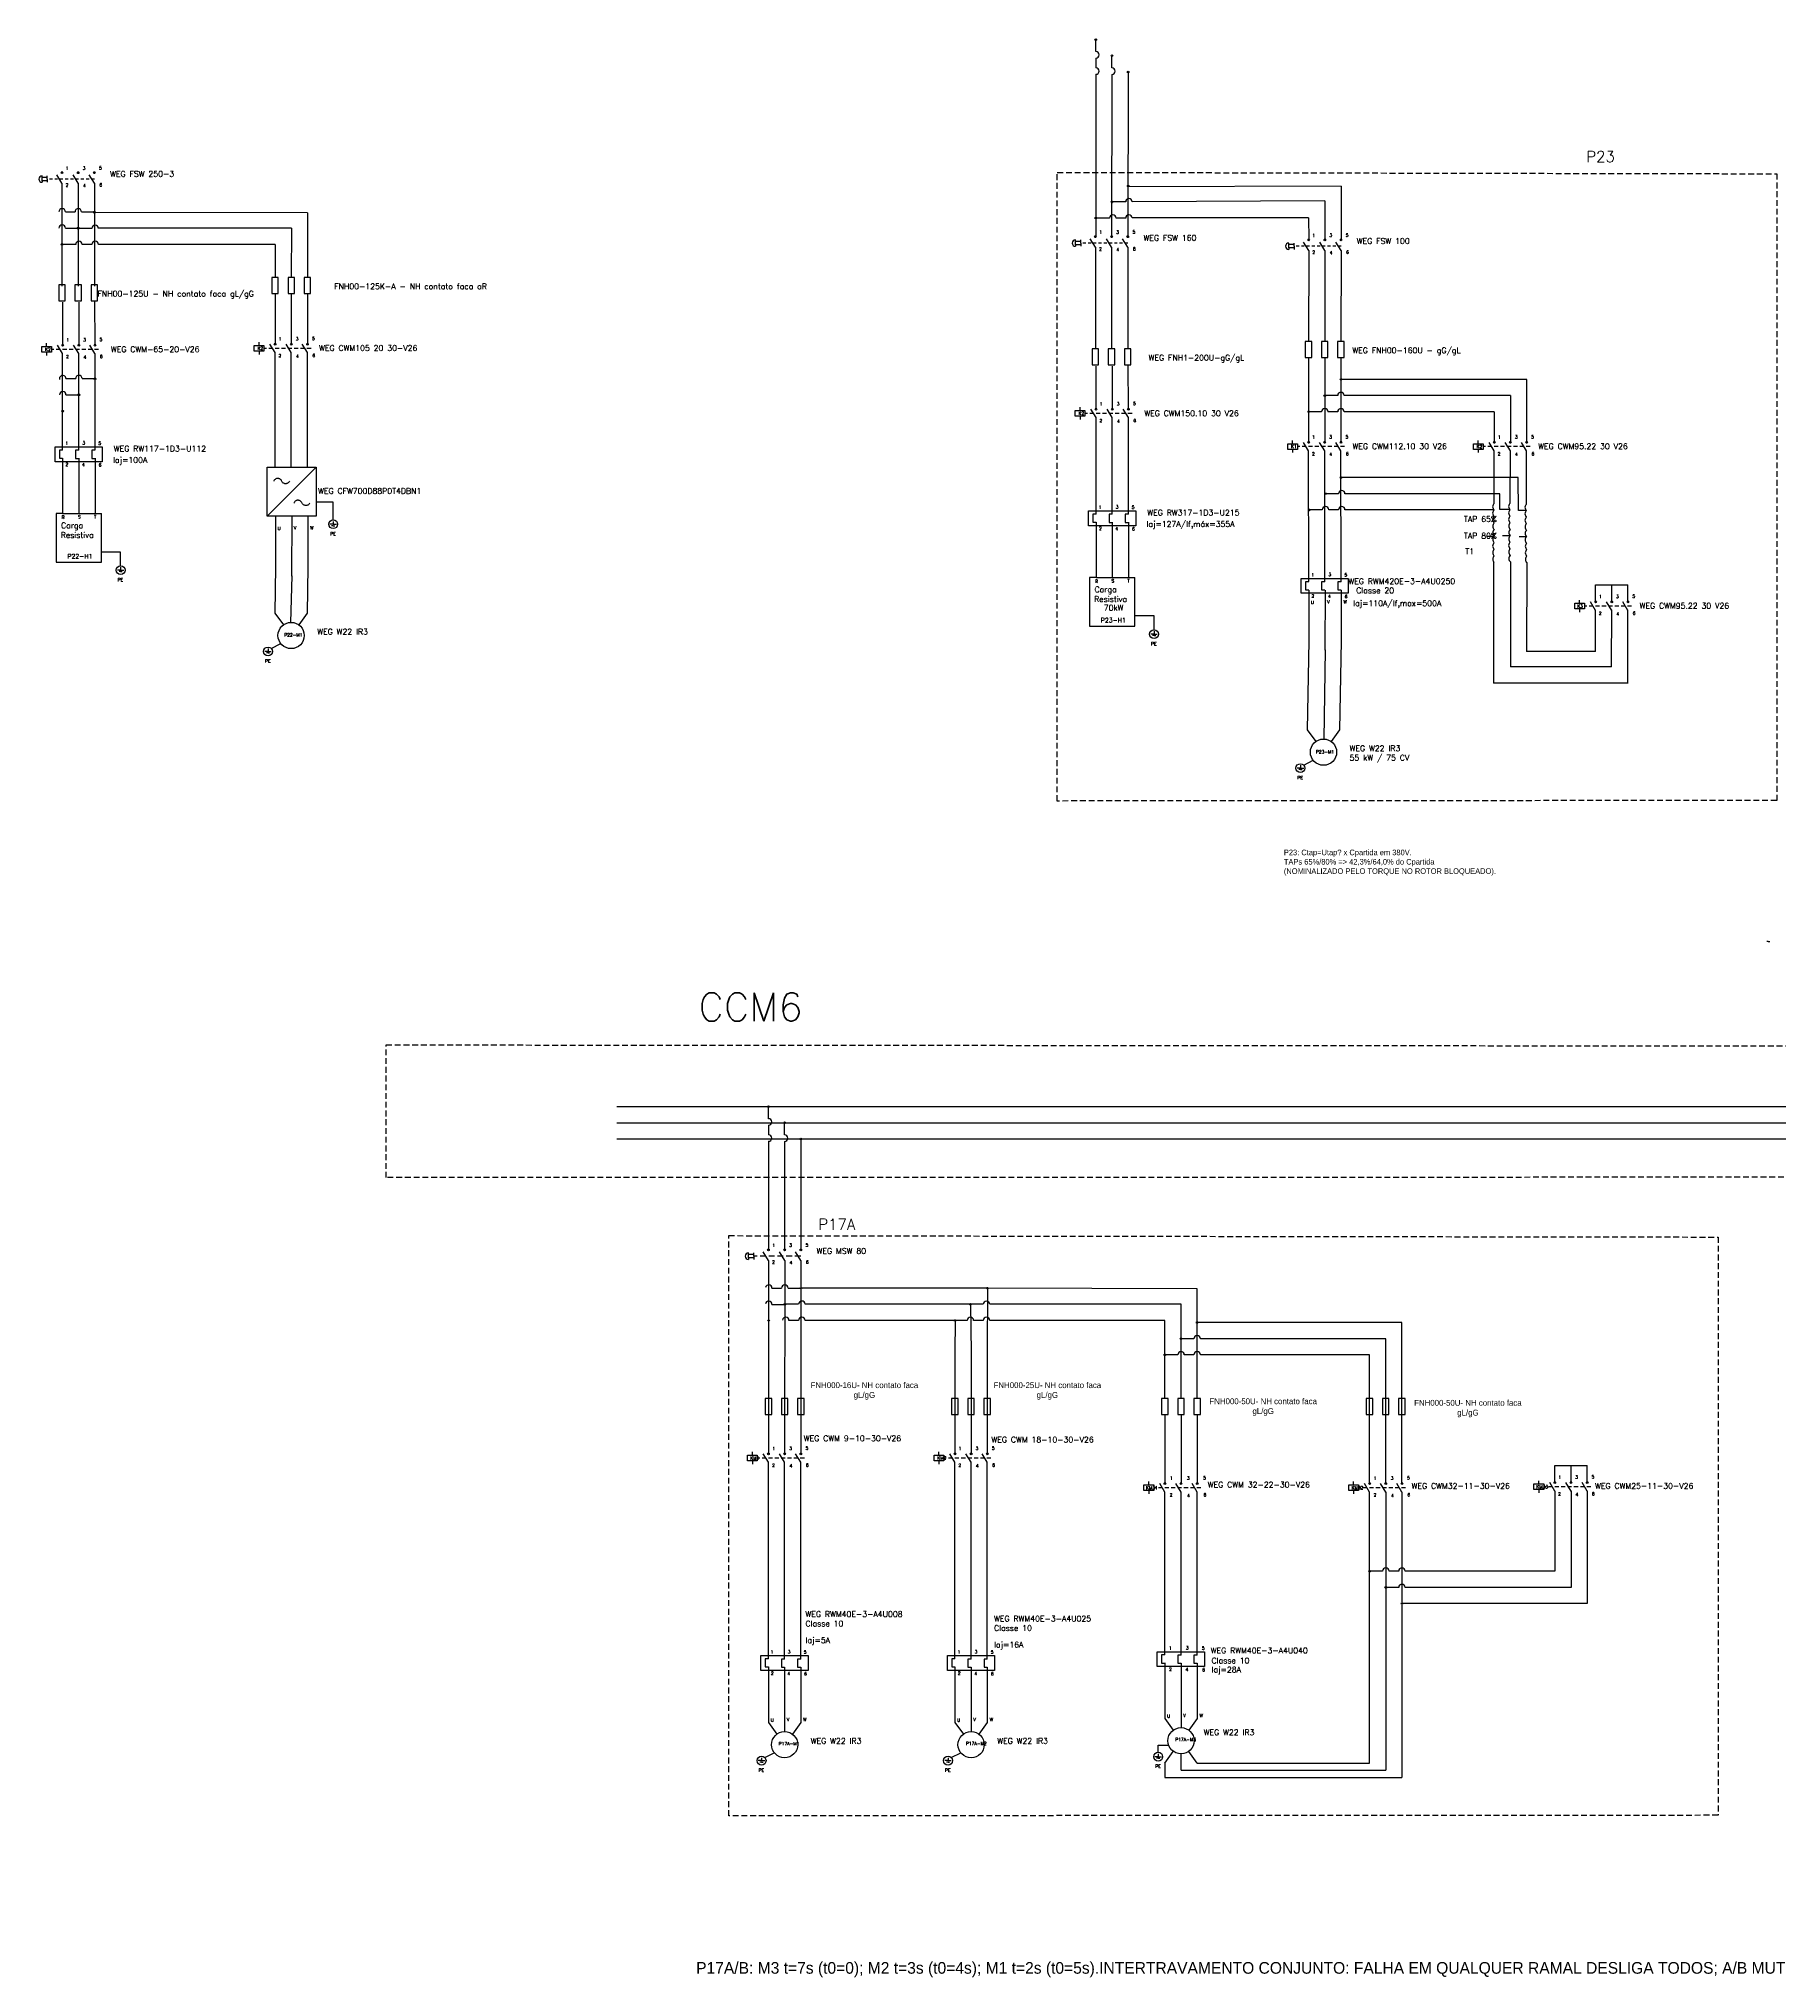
# Model space of a CAD drawing. Extents: x -646 to 641, y -554 to 322.
# Drawn here: x -24.2 to 50.4, y -78.2 to 5 of the extents above; entities that cross this region are included whole.
import ezdxf

# ---------------------------------------------------------------- set-up
doc = ezdxf.new("R2010")
doc.units = 0
doc.header["$MEASUREMENT"] = 0
doc.linetypes.add('DASHED2', pattern=[0.375, 0.25, -0.125])
doc.linetypes.add('HIDDEN', pattern=[0.375, 0.25, -0.125])
for name, color, linetype in [('_COTAS', 4, 'Continuous'), ('ELET_TRIFILAR_TEXTO', 4, 'Continuous'), ('VERMELHO', 1, 'Continuous')]:
    doc.layers.add(name, color=color, linetype=linetype)
doc.layers.add('ELET_TRIFILAR_DESENHO', color=5, linetype='Continuous', plot=False)
doc.styles.add('ROMANS', font='romans')

# ---------------------------------------------------------------- blocks, each defined once
blk = doc.blocks.new('Nome - Contatos')
at = {"layer": 'ELET_TRIFILAR_TEXTO', "linetype": 'Continuous', "char_height": 0.2, "attachment_point": 1, "style": 'ROMANS'}
for s, insert in [('1', (142.46, 124.18)), ('3', (143.51, 124.19)), ('5', (144.52, 124.2)), ('2', (142.45, 123.14)), ('4', (143.53, 123.11)), ('6', (144.54, 123.15))]:
    blk.add_mtext_dynamic_manual_height_columns(s, width=0.3117, gutter_width=1.9, heights=[0.262], dxfattribs=dict(at, insert=insert))
blk = doc.blocks.new('Contator')
at = {"layer": 'ELET_TRIFILAR_DESENHO', "linetype": 'Continuous'}
for p, q in [((150.05, 112), (150.05, 112.2)), ((150.05, 111.65), (150.05, 111.45)), ((151.04, 111.56), (150.72, 112.08)), ((150.99, 112.13), (151.09, 112.13)), ((152.04, 111.56), (151.72, 112.08)), ((151.99, 112.13), (152.09, 112.13)), ((153.04, 111.56), (152.72, 112.08)), ((152.99, 112.13), (153.09, 112.13))]:
    blk.add_line(p, q, dxfattribs=at)
at = {"layer": 'ELET_TRIFILAR_DESENHO', "linetype": 'DASHED2'}
blk.add_line((153.26, 111.82), (150.35, 111.82), dxfattribs=at)
at = {"layer": 'ELET_TRIFILAR_DESENHO', "linetype": 'Continuous'}
blk.add_lwpolyline([(149.75, 112), (150.35, 112), (150.35, 111.65), (149.75, 111.65)], close=True, dxfattribs=at)
for centre in [(151.04, 112.08), (152.04, 112.08), (153.04, 112.08)]:
    blk.add_circle(centre, 0.05, dxfattribs=at)
blk = doc.blocks.new('Rele Termico')
at = {"layer": 'ELET_TRIFILAR_DESENHO', "linetype": 'Continuous'}
for p, q in [((151.04, 108.82), (150.84, 108.82)), ((150.84, 108.82), (150.84, 108.32)), ((150.84, 108.32), (151.04, 108.32)), ((152.04, 108.81), (151.84, 108.81)), ((151.84, 108.81), (151.84, 108.31)), ((151.84, 108.31), (152.04, 108.31)), ((153.04, 108.81), (152.84, 108.81)), ((152.84, 108.81), (152.84, 108.31)), ((152.84, 108.31), (153.04, 108.31))]:
    blk.add_line(p, q, dxfattribs=at)
blk.add_lwpolyline([(150.57, 109.02), (153.49, 109.02), (153.49, 108.1), (150.57, 108.1)], close=True, dxfattribs=at)
blk = doc.blocks.new('Nome - Termico')
at = {"layer": 'ELET_TRIFILAR_TEXTO', "linetype": 'Continuous', "char_height": 0.2, "attachment_point": 1, "style": 'ROMANS'}
for s, insert in [('1', (149.77, 110.74)), ('3', (150.82, 110.76)), ('5', (151.81, 110.74)), ('2', (149.78, 109.43)), ('4', (150.8, 109.41)), ('6', (151.83, 109.4))]:
    blk.add_mtext_dynamic_manual_height_columns(s, width=0.3117, gutter_width=1.9, heights=[0.262], dxfattribs=dict(at, insert=insert))
blk = doc.blocks.new('Fusíveis')
at = {"layer": 'ELET_TRIFILAR_DESENHO', "linetype": 'Continuous'}
for p, q in [((143.68, 121.38), (143.48, 121.38)), ((143.48, 121.38), (143.48, 120.38)), ((143.88, 121.38), (143.68, 121.38)), ((143.88, 120.38), (143.88, 121.38)), ((144.68, 121.38), (144.48, 121.38)), ((144.48, 121.38), (144.48, 120.38)), ((144.88, 121.38), (144.68, 121.38)), ((144.88, 120.38), (144.88, 121.38)), ((145.68, 121.38), (145.48, 121.38)), ((145.48, 121.38), (145.48, 120.38)), ((145.88, 121.38), (145.68, 121.38)), ((145.88, 120.38), (145.88, 121.38)), ((143.48, 120.38), (143.88, 120.38)), ((144.48, 120.38), (144.88, 120.38)), ((145.48, 120.38), (145.88, 120.38))]:
    blk.add_line(p, q, dxfattribs=at)

msp = doc.modelspace()

# ---------------------------------------------------------------- hatches: boundary and pattern name
at = {"layer": 'ELET_TRIFILAR_DESENHO', "linetype": 'Continuous'}
h = msp.add_hatch(color=256, dxfattribs=at)
h.dxf.hatch_style = 1
h.paths.add_polyline_path([(21.17, 4.934, 1), (21.101, 4.934, 1)])
h = msp.add_hatch(color=256, dxfattribs=at)
h.dxf.hatch_style = 1
h.paths.add_polyline_path([(21.864, 4.241, 1), (21.794, 4.241, 1)])
h = msp.add_hatch(color=256, dxfattribs=at)
h.dxf.hatch_style = 1
h.paths.add_polyline_path([(22.487, 3.544), (22.557, 3.544, 1)])
h.paths.add_polyline_path([(22.522, 3.544), (22.522, 3.51, 0.414214), (22.557, 3.544)])
h.paths.add_polyline_path([(22.522, 3.51), (22.522, 3.544), (22.487, 3.544, 0.414214)])
h = msp.add_hatch(color=256, dxfattribs=at)
h.dxf.hatch_style = 1
h.paths.add_polyline_path([(22.488, -1.346, -1), (22.557, -1.346, -1)])
h = msp.add_hatch(color=256, dxfattribs=at)
h.dxf.hatch_style = 1
h.paths.add_polyline_path([(-21.839, -2.456, -1), (-21.769, -2.456, -1)])
h = msp.add_hatch(color=256, dxfattribs=at)
h.dxf.hatch_style = 1
h.paths.add_polyline_path([(-21.839, -2.48, -1), (-21.77, -2.48, -1)])
h = msp.add_hatch(color=256, dxfattribs=at)
h.dxf.hatch_style = 1
h.paths.add_polyline_path([(21.866, -2.026, 1), (21.797, -2.026, 1)])
h = msp.add_hatch(color=256, dxfattribs=at)
h.dxf.hatch_style = 1
h.paths.add_polyline_path([(-22.461, -3.15, 1), (-22.53, -3.15, 1)])
h = msp.add_hatch(color=256, dxfattribs=at)
h.dxf.hatch_style = 1
h.paths.add_polyline_path([(-22.461, -3.16, 1), (-22.53, -3.16, 1)])
h = msp.add_hatch(color=256, dxfattribs=at)
h.dxf.hatch_style = 1
h.paths.add_polyline_path([(21.17, -2.72, 1), (21.101, -2.72, 1)])
h = msp.add_hatch(color=256, dxfattribs=at)
h.dxf.hatch_style = 1
h.paths.add_polyline_path([(-23.157, -3.843, 1), (-23.226, -3.843, 1)])
h = msp.add_hatch(color=256, dxfattribs=at)
h.dxf.hatch_style = 1
h.paths.add_polyline_path([(-23.157, -3.853, 1), (-23.226, -3.853, 1)])
h = msp.add_hatch(color=256, dxfattribs=at)
h.dxf.hatch_style = 1
h.paths.add_polyline_path([(-21.811, -9.603, -1), (-21.741, -9.603, -1)])
h = msp.add_hatch(color=256, dxfattribs=at)
h.dxf.hatch_style = 1
h.paths.add_polyline_path([(-21.811, -9.627, -1), (-21.742, -9.627, -1)])
h = msp.add_hatch(color=256, dxfattribs=at)
h.dxf.hatch_style = 1
h.paths.add_polyline_path([(31.682, -9.637, 1), (31.613, -9.637, 1)])
h = msp.add_hatch(color=256, dxfattribs=at)
h.dxf.hatch_style = 1
h.paths.add_polyline_path([(-22.433, -10.307, 1), (-22.503, -10.307, 1)])
h = msp.add_hatch(color=256, dxfattribs=at)
h.dxf.hatch_style = 1
h.paths.add_polyline_path([(-22.433, -10.297, 1), (-22.502, -10.297, 1)])
h = msp.add_hatch(color=256, dxfattribs=at)
h.dxf.hatch_style = 1
h.paths.add_polyline_path([(30.988, -10.331, 1), (30.919, -10.331, 1)])
h = msp.add_hatch(color=256, dxfattribs=at)
h.dxf.hatch_style = 1
h.paths.add_polyline_path([(-23.129, -10.991, 1), (-23.198, -10.991, 1)])
h = msp.add_hatch(color=256, dxfattribs=at)
h.dxf.hatch_style = 1
h.paths.add_polyline_path([(-23.129, -11.001, 1), (-23.198, -11.001, 1)])
h = msp.add_hatch(color=256, dxfattribs=at)
h.dxf.hatch_style = 1
h.paths.add_polyline_path([(30.295, -11.024, 1), (30.225, -11.024, 1)])
h = msp.add_hatch(color=256, dxfattribs=at)
h.dxf.hatch_style = 1
h.paths.add_polyline_path([(31.612, -13.845, -1), (31.681, -13.845, -1)])
h = msp.add_hatch(color=256, dxfattribs=at)
h.dxf.hatch_style = 1
h.paths.add_polyline_path([(31.022, -14.538, 1), (30.953, -14.538, 1)])
h = msp.add_hatch(color=256, dxfattribs=at)
h.dxf.hatch_style = 1
h.paths.add_polyline_path([(30.328, -15.232, 1), (30.259, -15.232, 1)])
h = msp.add_hatch(color=256, dxfattribs=at)
h.dxf.hatch_style = 1
h.paths.add_polyline_path([(7.135, -40.819, 1), (7.066, -40.819, 1)])
h = msp.add_hatch(color=256, dxfattribs=at)
h.dxf.hatch_style = 1
h.paths.add_polyline_path([(7.829, -41.513, 1), (7.759, -41.513, 1)])
h = msp.add_hatch(color=256, dxfattribs=at)
h.dxf.hatch_style = 1
h.paths.add_polyline_path([(8.452, -42.21), (8.522, -42.21, 1)])
h.paths.add_polyline_path([(8.487, -42.21), (8.487, -42.244, 0.414214), (8.522, -42.21)])
h.paths.add_polyline_path([(8.487, -42.244), (8.487, -42.21), (8.452, -42.21, 0.414214)])
h = msp.add_hatch(color=256, dxfattribs=at)
h.dxf.hatch_style = 1
h.paths.add_polyline_path([(8.463, -48.604, -1), (8.533, -48.604, -1)])
h = msp.add_hatch(color=256, dxfattribs=at)
h.dxf.hatch_style = 1
h.paths.add_polyline_path([(16.521, -48.604, 1), (16.451, -48.604, 1)])
h = msp.add_hatch(color=256, dxfattribs=at)
h.dxf.hatch_style = 1
h.paths.add_polyline_path([(7.839, -49.297, 1), (7.77, -49.297, 1)])
h = msp.add_hatch(color=256, dxfattribs=at)
h.dxf.hatch_style = 1
h.paths.add_polyline_path([(15.792, -49.297, 1), (15.723, -49.297, 1)])
h = msp.add_hatch(color=256, dxfattribs=at)
h.dxf.hatch_style = 1
h.paths.add_polyline_path([(7.145, -49.991, 1), (7.076, -49.991, 1)])
h = msp.add_hatch(color=256, dxfattribs=at)
h.dxf.hatch_style = 1
h.paths.add_polyline_path([(15.133, -49.991, 1), (15.064, -49.991, 1)])
h = msp.add_hatch(color=256, dxfattribs=at)
h.dxf.hatch_style = 1
h.paths.add_polyline_path([(25.519, -50.076, 1), (25.45, -50.076, 1)])
h = msp.add_hatch(color=256, dxfattribs=at)
h.dxf.hatch_style = 1
h.paths.add_polyline_path([(24.132, -51.463, 1), (24.062, -51.463, 1)])
h = msp.add_hatch(color=256, dxfattribs=at)
h.dxf.hatch_style = 1
h.paths.add_polyline_path([(24.826, -50.77, 1), (24.756, -50.77, 1)])
h = msp.add_hatch(color=256, dxfattribs=at)
h.dxf.hatch_style = 1
h.paths.add_polyline_path([(32.911, -60.741, 1), (32.841, -60.741, 1)])
h = msp.add_hatch(color=256, dxfattribs=at)
h.dxf.hatch_style = 1
h.paths.add_polyline_path([(33.604, -61.438, 1), (33.535, -61.438, 1)])
h = msp.add_hatch(color=256, dxfattribs=at)
h.dxf.hatch_style = 1
h.paths.add_polyline_path([(34.298, -62.125, 1), (34.229, -62.125, 1)])

# ---------------------------------------------------------------- linework, layer by layer
for p, q in [((21.135, 4.418), (21.135, 4.934)), ((21.829, 3.722), (21.828, 4.241)), ((21.135, 4.14), (21.135, 3.724)), ((21.135, 3.447), (21.135, -2.402)), ((21.829, 3.444), (21.814, -3.522)), ((22.523, 3.547), (22.507, -3.522)), ((-23.226, -0.743), (-23.156, -0.743)), ((-22.533, -0.743), (-22.463, -0.743)), ((-21.839, -0.743), (-21.769, -0.743)), ((-23.192, -1.227), (-23.413, -0.866)), ((-23.192, -1.227), (-23.192, -5.576)), ((-22.498, -1.227), (-22.719, -0.866)), ((-22.498, -1.227), (-22.498, -5.576)), ((-21.804, -1.227), (-22.026, -0.866)), ((-21.804, -1.227), (-21.804, -5.576)), ((-12.66, -2.489), (-12.665, -5.264)), ((21.135, -2.402), (21.135, -3.487)), ((-13.353, -3.15), (-13.359, -5.264)), ((-23.192, -3.843), (-23.192, -5.644)), ((-22.498, -3.843), (-22.498, -5.644)), ((-21.804, -3.843), (-21.804, -5.644)), ((-14.054, -3.856), (-14.053, -5.264)), ((21.12, -3.971), (20.898, -3.61)), ((21.085, -3.487), (21.155, -3.487)), ((21.12, -3.971), (21.12, -8.32)), ((21.814, -3.971), (21.592, -3.61)), ((21.779, -3.487), (21.849, -3.487)), ((21.814, -3.971), (21.814, -8.32)), ((22.507, -3.971), (22.286, -3.61)), ((22.472, -3.487), (22.542, -3.487)), ((22.507, -3.971), (22.507, -8.32)), ((30.264, -4.109), (30.043, -3.747)), ((30.229, -3.624), (30.299, -3.624)), ((30.264, -4.109), (30.259, -8.008)), ((30.958, -4.109), (30.736, -3.747)), ((30.923, -3.624), (30.993, -3.624)), ((30.958, -4.109), (30.953, -8.008)), ((31.652, -4.109), (31.43, -3.747)), ((31.616, -3.624), (31.687, -3.624)), ((31.652, -4.109), (31.646, -8.008)), ((-23.17, -6.324), (-23.17, -8.125)), ((-22.476, -6.324), (-22.476, -8.125)), ((-21.804, -6.27), (-21.782, -8.125)), ((-14.053, -5.958), (-14.052, -8.093)), ((-13.359, -5.958), (-13.359, -8.093)), ((-12.665, -5.958), (-12.665, -8.093)), ((-22.47, -12.674), (-22.47, -8.532)), ((-21.776, -12.674), (-21.776, -8.532)), ((21.142, -9.068), (21.142, -10.869)), ((21.836, -9.068), (21.836, -10.869)), ((22.507, -9.014), (22.529, -10.869)), ((30.259, -8.702), (30.259, -12.304)), ((30.953, -8.702), (30.953, -12.304)), ((31.646, -8.702), (31.646, -12.304)), ((-13.359, -13.423), (-13.359, -9.956)), ((-12.665, -13.423), (-12.665, -9.956)), ((39.608, -9.637), (39.608, -12.304)), ((38.914, -10.331), (38.914, -12.304)), ((21.842, -15.418), (21.842, -11.276)), ((22.535, -15.418), (22.535, -11.276)), ((38.221, -11.024), (38.221, -12.304)), ((-23.164, -13.013), (-23.164, -14.582)), ((-22.47, -13.021), (-22.47, -15.392)), ((-21.776, -13.021), (-21.776, -14.582)), ((30.95, -18.317), (30.953, -12.7)), ((31.651, -18.317), (31.646, -12.7)), ((38.907, -14.945), (38.914, -12.7)), ((39.607, -14.98), (39.608, -12.7)), ((39.258, -15.262), (39.241, -13.844)), ((-23.164, -14.582), (-23.164, -15.392)), ((-21.776, -14.582), (-21.776, -15.392)), ((38.461, -15.222), (38.455, -14.538)), ((-23.164, -15.392), (-23.441, -15.392)), ((-23.441, -15.392), (-23.441, -17.473)), ((-23.164, -15.392), (-21.776, -15.392)), ((-21.776, -15.392), (-21.499, -15.392)), ((-21.499, -17.473), (-21.499, -15.392)), ((-14.04, -15.504), (-14.04, -16.127)), ((-13.343, -15.504), (-13.346, -18.071)), ((-12.652, -15.504), (-12.652, -16.127)), ((-11.562, -15.723), (-11.562, -15.847)), ((21.148, -15.757), (21.148, -17.326)), ((21.842, -15.765), (21.842, -18.136)), ((22.535, -15.765), (22.535, -17.326)), ((38.907, -15.222), (38.461, -15.222)), ((39.602, -15.262), (39.258, -15.262)), ((-14.04, -16.11), (-14.04, -17.679)), ((-12.652, -16.118), (-12.652, -17.679)), ((-11.562, -15.847), (-11.701, -15.847)), ((-11.562, -15.912), (-11.631, -15.912)), ((-11.562, -15.847), (-11.422, -15.847)), ((-11.562, -15.912), (-11.492, -15.912)), ((37.889, -16.356), (38.216, -16.356)), ((38.581, -16.337), (38.908, -16.337)), ((39.286, -16.375), (39.613, -16.375)), ((21.148, -17.326), (21.148, -18.136)), ((22.535, -17.326), (22.535, -18.136)), ((38.194, -17.455), (38.194, -22.659)), ((-23.441, -17.473), (-21.499, -17.473)), ((-20.677, -17.816), (-20.817, -17.816)), ((-20.677, -17.881), (-20.747, -17.881)), ((-20.677, -17.692), (-20.677, -17.816)), ((-20.677, -17.816), (-20.538, -17.816)), ((-20.677, -17.881), (-20.607, -17.881)), ((-14.04, -17.679), (-14.061, -19.664)), ((-13.343, -18.064), (-13.389, -20.057)), ((-12.652, -17.679), (-12.674, -19.664)), ((21.148, -18.136), (20.87, -18.136)), ((20.87, -18.136), (20.87, -20.217)), ((21.148, -18.136), (22.535, -18.136)), ((22.535, -18.136), (22.813, -18.136)), ((22.813, -20.217), (22.813, -18.136)), ((38.912, -17.459), (38.912, -21.964)), ((39.611, -17.484), (39.604, -21.304)), ((30.269, -18.675), (30.269, -19.298)), ((30.965, -18.675), (30.962, -21.243)), ((31.656, -18.675), (31.656, -19.298)), ((-14.061, -19.664), (-13.698, -20.164)), ((-12.674, -19.664), (-13.037, -20.164)), ((30.269, -19.281), (30.269, -20.85)), ((31.656, -19.289), (31.656, -20.85)), ((42.568, -21.304), (42.568, -19.513)), ((43.253, -21.964), (43.261, -19.513)), ((43.955, -22.673), (43.955, -19.513)), ((20.87, -20.217), (22.813, -20.217)), ((23.634, -20.561), (23.495, -20.561)), ((23.634, -20.625), (23.565, -20.625)), ((23.634, -20.436), (23.634, -20.561)), ((23.634, -20.561), (23.774, -20.561)), ((23.634, -20.625), (23.704, -20.625)), ((-14.357, -21.302), (-14.496, -21.302)), ((-14.357, -21.367), (-14.426, -21.367)), ((-14.357, -21.178), (-14.357, -21.302)), ((-14.357, -21.302), (-14.217, -21.302)), ((-14.357, -21.367), (-14.287, -21.367)), ((-14.217, -21.172), (-13.812, -20.965)), ((30.269, -20.85), (30.205, -24.665)), ((30.965, -21.236), (30.919, -25.058)), ((31.656, -20.85), (31.592, -24.665)), ((42.568, -21.304), (39.604, -21.304)), ((43.253, -21.964), (38.912, -21.964)), ((43.955, -22.659), (38.194, -22.659)), ((30.205, -24.665), (30.568, -25.165)), ((31.592, -24.665), (31.229, -25.165)), ((29.909, -26.304), (29.77, -26.304)), ((29.909, -26.369), (29.84, -26.369)), ((29.909, -26.18), (29.909, -26.304)), ((29.909, -26.304), (30.049, -26.304)), ((29.909, -26.369), (29.979, -26.369)), ((30.049, -26.174), (30.454, -25.967)), ((49.972, -33.733), (49.902, -33.733)), ((49.972, -33.733), (50.041, -33.733)), ((1.081, -40.819), (74.762, -40.819)), ((1.081, -41.513), (74.762, -41.513)), ((7.1, -41.336), (7.1, -40.819)), ((7.794, -42.032), (7.793, -41.513)), ((1.081, -42.207), (74.762, -42.207)), ((7.1, -41.613), (7.1, -42.03)), ((7.1, -42.307), (7.1, -46.928)), ((7.794, -42.309), (7.794, -46.928)), ((8.488, -42.207), (8.488, -46.928)), ((7.1, -47.413), (6.879, -47.051)), ((7.066, -46.928), (7.136, -46.928)), ((7.799, -47.421), (7.573, -47.051)), ((7.759, -46.928), (7.829, -46.928)), ((8.488, -47.413), (8.266, -47.051)), ((8.453, -46.928), (8.523, -46.928)), ((7.1, -47.413), (7.1, -55.674)), ((7.799, -47.421), (7.794, -55.674)), ((8.488, -47.413), (8.488, -55.674)), ((16.486, -48.604), (16.484, -51.378)), ((15.767, -49.297), (15.79, -51.378)), ((15.099, -49.991), (15.097, -51.378)), ((15.097, -51.378), (15.097, -55.674)), ((15.79, -51.378), (15.79, -55.674)), ((16.484, -51.378), (16.484, -55.674)), ((24.097, -54.021), (24.097, -56.947)), ((24.791, -54.021), (24.791, -56.947)), ((25.485, -54.021), (25.485, -56.947)), ((7.794, -64.505), (7.794, -56.07)), ((8.488, -64.505), (8.488, -56.07)), ((15.79, -64.505), (15.79, -56.07)), ((16.484, -64.505), (16.484, -56.07)), ((24.791, -64.337), (24.791, -57.343)), ((25.485, -64.337), (25.485, -57.343)), ((24.097, -64.676), (24.097, -66.245)), ((24.791, -64.684), (24.791, -66.637)), ((25.485, -64.684), (25.485, -66.245)), ((7.1, -64.844), (7.1, -66.413)), ((7.794, -64.852), (7.794, -66.806)), ((8.488, -64.852), (8.488, -66.413)), ((15.097, -64.844), (15.097, -66.413)), ((15.79, -64.852), (15.79, -66.806)), ((16.484, -64.852), (16.484, -66.413)), ((7.1, -66.413), (7.1, -67.223)), ((8.488, -66.413), (8.488, -67.223)), ((15.097, -66.413), (15.097, -67.223)), ((16.484, -66.413), (16.484, -67.223)), ((24.097, -66.245), (24.097, -67.055)), ((25.485, -66.245), (25.485, -67.055)), ((7.1, -67.223), (7.463, -67.723)), ((7.794, -66.806), (7.794, -67.616)), ((8.488, -67.223), (8.125, -67.723)), ((15.097, -67.223), (15.46, -67.723)), ((15.79, -66.806), (15.79, -67.616)), ((16.484, -67.223), (16.121, -67.723)), ((24.097, -67.055), (24.46, -67.555)), ((24.791, -66.637), (24.791, -67.447)), ((25.485, -67.055), (25.122, -67.555)), ((6.805, -68.862), (6.665, -68.862)), ((6.805, -68.927), (6.735, -68.927)), ((6.805, -68.737), (6.805, -68.862)), ((6.805, -68.862), (6.944, -68.862)), ((6.805, -68.927), (6.875, -68.927)), ((6.944, -68.732), (7.35, -68.525)), ((14.801, -68.862), (14.661, -68.862)), ((14.801, -68.927), (14.731, -68.927)), ((14.801, -68.737), (14.801, -68.862)), ((14.801, -68.862), (14.94, -68.862)), ((14.801, -68.927), (14.87, -68.927)), ((14.94, -68.732), (15.345, -68.525)), ((23.812, -68.693), (23.672, -68.693)), ((23.812, -68.758), (23.742, -68.758)), ((23.812, -68.569), (23.812, -68.693)), ((23.812, -68.693), (23.951, -68.693)), ((23.812, -68.758), (23.881, -68.758)), ((24.097, -68.966), (24.46, -68.466)), ((24.791, -69.278), (24.791, -68.574)), ((25.485, -68.966), (25.122, -68.466))]:
    msp.add_line(p, q, dxfattribs=at)
at = {"layer": 'ELET_TRIFILAR_DESENHO', "color": 254, "linetype": 'Continuous', "true_color": 0xcecce6}
for p, q in [((-24.048, -0.977), (-24.048, -0.908)), ((-23.82, -0.977), (-24.048, -0.977)), ((-24.048, -1.116), (-24.048, -0.977)), ((-23.82, -1.116), (-24.048, -1.116)), ((-24.048, -1.116), (-24.048, -1.185)), ((-23.82, -1.046), (-23.82, -0.908)), ((-23.82, -1.046), (-23.82, -1.185)), ((20.263, -3.721), (20.263, -3.652)), ((20.491, -3.721), (20.263, -3.721)), ((20.263, -3.86), (20.263, -3.721)), ((20.491, -3.86), (20.263, -3.86)), ((20.263, -3.86), (20.263, -3.929)), ((20.491, -3.791), (20.491, -3.652)), ((20.491, -3.791), (20.491, -3.929)), ((29.407, -3.859), (29.407, -3.789)), ((29.636, -3.859), (29.407, -3.859)), ((29.407, -3.997), (29.407, -3.859)), ((29.636, -3.997), (29.407, -3.997)), ((29.407, -3.997), (29.407, -4.067)), ((29.636, -3.928), (29.636, -3.789)), ((29.636, -3.928), (29.636, -4.067)), ((6.244, -47.163), (6.244, -47.093)), ((6.472, -47.163), (6.244, -47.163)), ((6.244, -47.301), (6.244, -47.163)), ((6.472, -47.301), (6.244, -47.301)), ((6.244, -47.301), (6.244, -47.371)), ((6.472, -47.232), (6.472, -47.093)), ((6.472, -47.232), (6.472, -47.371))]:
    msp.add_line(p, q, dxfattribs=at)
at = {"layer": 'ELET_TRIFILAR_DESENHO', "color": 254, "linetype": 'DASHED2', "ltscale": 0.5, "true_color": 0xcecce6}
for p, q in [((-21.804, -1.046), (-23.82, -1.046)), ((22.507, -3.791), (20.491, -3.791)), ((31.652, -3.928), (29.636, -3.928))]:
    msp.add_line(p, q, dxfattribs=at)
at = {"layer": 'ELET_TRIFILAR_DESENHO'}
for p, q in [((31.651, -1.352), (31.652, -3.624)), ((30.959, -1.983), (30.958, -3.659)), ((30.257, -2.706), (30.264, -3.624)), ((-14.392, -15.504), (-12.293, -13.404)), ((-11.562, -14.901), (-12.293, -14.901)), ((-11.562, -15.657), (-11.562, -14.901)), ((-20.677, -17.038), (-21.499, -17.038)), ((-20.677, -17.626), (-20.677, -17.038)), ((23.634, -19.782), (22.813, -19.782)), ((23.634, -20.37), (23.634, -19.782)), ((0.597, -40.819), (1.081, -40.819)), ((0.597, -41.513), (1.081, -41.513)), ((0.597, -42.207), (1.081, -42.207)), ((25.485, -53.327), (25.485, -48.626)), ((24.791, -53.327), (24.791, -49.297)), ((24.097, -53.327), (24.097, -49.991)), ((23.812, -68.503), (23.812, -68.203)), ((23.812, -68.203), (24.262, -68.203))]:
    msp.add_line(p, q, dxfattribs=at)
at = {"layer": 'ELET_TRIFILAR_DESENHO', "color": 254, "linetype": 'DASHED2', "true_color": 0xcecce6}
msp.add_line((8.488, -47.232), (6.472, -47.232), dxfattribs=at)
at = {"layer": 'ELET_TRIFILAR_DESENHO', "linetype": 'HIDDEN'}
for points in [[(19.486, -0.759), (50.331, -0.82), (50.331, -27.693), (19.486, -27.715)], [(-9.298, -38.173), (76.889, -38.233), (76.889, -43.842), (-9.298, -43.864)], [(5.397, -46.352), (47.819, -46.412), (47.819, -71.208), (5.397, -71.23)]]:
    msp.add_lwpolyline(points, close=True, dxfattribs=at)
at = {"layer": 'ELET_TRIFILAR_DESENHO', "linetype": 'Continuous'}
for points in [[(31.651, -1.352), (22.523, -1.381)], [(-23.048, -2.456), (-22.632, -2.456)], [(-22.354, -2.456), (-21.804, -2.456)], [(-12.66, -2.489), (-21.776, -2.486)], [(22.419, -2.026), (21.864, -2.026)], [(30.959, -1.983), (22.696, -2.026)], [(-23.048, -3.15), (-22.495, -3.15)], [(-21.908, -3.16), (-22.463, -3.16)], [(-13.353, -3.15), (-21.631, -3.159)], [(21.725, -2.72), (21.17, -2.72)], [(22.419, -2.72), (22.003, -2.72)], [(30.257, -2.706), (30.257, -2.706), (22.696, -2.713)], [(-22.602, -3.853), (-23.157, -3.853)], [(-21.908, -3.853), (-22.325, -3.853)], [(-14.054, -3.856), (-14.054, -3.856), (-21.631, -3.853)], [(-23.164, -12.666), (-23.164, -8.532)], [(-14.053, -9.956), (-14.053, -8.489)], [(-13.359, -9.956), (-13.359, -8.489)], [(-12.665, -9.956), (-12.665, -8.489)], [(-23.02, -9.603), (-22.604, -9.603)], [(-22.326, -9.603), (-21.776, -9.603)], [(-14.053, -13.423), (-14.053, -9.956)], [(39.617, -9.637), (31.65, -9.637)], [(-23.02, -10.297), (-22.467, -10.297)], [(31.509, -10.331), (30.954, -10.331)], [(38.924, -10.331), (31.789, -10.331)], [(21.148, -15.41), (21.148, -11.276)], [(30.815, -11.024), (30.26, -11.024)], [(31.509, -11.024), (31.092, -11.024)], [(38.223, -11.024), (38.223, -11.024), (31.789, -11.024)], [(30.264, -18.309), (30.259, -12.7)], [(38.221, -14.955), (38.221, -12.7)], [(39.241, -13.844), (31.681, -13.844)], [(31.542, -14.538), (30.987, -14.538)], [(38.455, -14.538), (31.82, -14.538)], [(30.849, -15.232), (30.294, -15.232)], [(31.542, -15.232), (31.126, -15.232)], [(38.22, -15.232), (38.22, -15.232), (31.82, -15.232)], [(42.568, -19.143), (42.568, -18.449), (43.955, -18.449)], [(43.261, -19.143), (43.261, -18.449)], [(43.955, -19.143), (43.955, -18.449)], [(7.249, -48.604), (7.666, -48.604)], [(7.943, -48.604), (8.498, -48.604)], [(16.459, -48.604), (8.493, -48.604)], [(25.485, -48.626), (16.451, -48.604)], [(7.249, -49.298), (7.804, -49.298)], [(8.394, -49.297), (7.839, -49.297)], [(15.767, -49.297), (8.671, -49.29)], [(16.313, -49.297), (15.758, -49.297)], [(24.791, -49.297), (16.59, -49.297)], [(8.394, -49.991), (7.978, -49.991)], [(15.065, -49.991), (15.065, -49.991), (8.671, -49.991)], [(15.619, -49.991), (15.064, -49.991)], [(16.313, -49.991), (15.896, -49.991)], [(24.097, -49.991), (24.097, -49.991), (16.59, -49.991)], [(34.263, -50.076), (25.485, -50.076)], [(34.263, -56.947), (34.263, -50.076)], [(24.652, -51.463), (24.097, -51.463)], [(25.346, -50.77), (24.791, -50.77)], [(25.346, -51.463), (24.93, -51.463)], [(33.57, -50.771), (25.623, -50.77)], [(32.876, -56.947), (32.876, -51.463), (25.623, -51.463)], [(33.57, -56.947), (33.571, -50.771)], [(7.1, -64.497), (7.1, -56.07)], [(15.097, -64.497), (15.097, -56.07)], [(40.819, -56.905), (40.819, -56.211), (42.207, -56.211)], [(41.513, -56.905), (41.513, -56.211)], [(42.207, -56.905), (42.207, -56.211)], [(24.097, -64.329), (24.097, -57.343)], [(25.485, -68.966), (32.876, -68.966), (32.876, -57.343)], [(33.57, -57.343), (33.57, -69.278)], [(34.263, -57.343), (34.263, -69.591)], [(40.819, -57.301), (40.818, -60.741)], [(41.513, -57.301), (41.514, -61.438)], [(42.207, -57.301), (42.207, -62.125)], [(33.431, -60.741), (32.876, -60.741)], [(34.125, -61.438), (33.57, -61.438)], [(34.125, -60.741), (33.708, -60.741)], [(40.82, -60.741), (34.402, -60.741)], [(41.514, -61.438), (34.402, -61.438)], [(42.207, -62.125), (34.263, -62.125)], [(24.097, -68.966), (24.097, -69.591), (34.263, -69.591)], [(24.791, -69.278), (33.57, -69.278)]]:
    msp.add_lwpolyline(points, dxfattribs=at)
at = {"layer": 'ELET_TRIFILAR_DESENHO'}
msp.add_lwpolyline([(-14.392, -13.404), (-12.293, -13.404), (-12.293, -15.504), (-14.392, -15.504)], close=True, dxfattribs=at)
for points in [[(-13.774, -13.99), (-13.786, -13.969), (-13.8, -13.95), (-13.816, -13.933), (-13.835, -13.918), (-13.855, -13.905), (-13.877, -13.896), (-13.9, -13.889), (-13.924, -13.885), (-13.948, -13.885), (-13.972, -13.887), (-13.995, -13.893), (-14.017, -13.902), (-14.038, -13.913), (-14.057, -13.927), (-14.075, -13.944), (-14.09, -13.963), (-14.102, -13.983), (-14.112, -14.005)], [(-13.437, -14.005), (-13.448, -14.026), (-13.462, -14.045), (-13.479, -14.063), (-13.497, -14.077), (-13.518, -14.09), (-13.54, -14.1), (-13.563, -14.106), (-13.586, -14.11), (-13.61, -14.11), (-13.634, -14.108), (-13.657, -14.102), (-13.68, -14.093), (-13.701, -14.082), (-13.72, -14.068), (-13.737, -14.051), (-13.752, -14.033), (-13.764, -14.012), (-13.774, -13.99)], [(-12.905, -14.924), (-12.916, -14.903), (-12.93, -14.884), (-12.947, -14.867), (-12.966, -14.852), (-12.986, -14.839), (-13.008, -14.83), (-13.031, -14.823), (-13.055, -14.819), (-13.079, -14.819), (-13.102, -14.822), (-13.126, -14.827), (-13.148, -14.836), (-13.169, -14.847), (-13.188, -14.862), (-13.205, -14.878), (-13.22, -14.897), (-13.233, -14.917), (-13.242, -14.939)], [(-12.567, -14.939), (-12.579, -14.96), (-12.593, -14.979), (-12.609, -14.997), (-12.628, -15.012), (-12.649, -15.024), (-12.67, -15.034), (-12.693, -15.04), (-12.717, -15.044), (-12.741, -15.045), (-12.765, -15.042), (-12.788, -15.036), (-12.81, -15.028), (-12.831, -15.016), (-12.851, -15.002), (-12.868, -14.985), (-12.883, -14.967), (-12.895, -14.946), (-12.905, -14.924)]]:
    msp.add_lwpolyline(points, dxfattribs=at)
at = {"layer": 'ELET_TRIFILAR_DESENHO', "linetype": 'Continuous'}
for centre, radius in [((21.135, 4.934), 0.0347), ((21.829, 4.241), 0.0347), ((22.522, 3.544), 0.0347), ((-23.192, -0.777), 0.0347), ((-22.498, -0.777), 0.0347), ((-21.804, -0.777), 0.0347), ((22.523, -1.346), 0.0347), ((-21.804, -2.456), 0.0347), ((-21.804, -2.48), 0.0347), ((21.831, -2.026), 0.0347), ((-22.495, -3.15), 0.0347), ((-22.496, -3.16), 0.0347), ((21.135, -2.72), 0.0347), ((-23.192, -3.843), 0.0347), ((-23.192, -3.853), 0.0347), ((21.12, -3.522), 0.0347), ((21.814, -3.522), 0.0347), ((22.507, -3.522), 0.0347), ((30.264, -3.659), 0.0347), ((30.958, -3.659), 0.0347), ((31.652, -3.659), 0.0347), ((-21.776, -9.603), 0.0347), ((-21.776, -9.627), 0.0347), ((31.647, -9.637), 0.0347), ((-22.468, -10.307), 0.0347), ((-22.467, -10.297), 0.0347), ((30.954, -10.331), 0.0347), ((-23.164, -10.991), 0.0347), ((-23.164, -11.001), 0.0347), ((30.26, -11.024), 0.0347), ((31.646, -13.845), 0.0347), ((30.987, -14.538), 0.0347), ((-11.562, -15.847), 0.19), ((30.294, -15.232), 0.0347), ((-20.677, -17.816), 0.19), ((-13.367, -20.619), 0.563), ((23.634, -20.561), 0.19), ((-14.357, -21.302), 0.19), ((30.899, -25.621), 0.563), ((29.909, -26.304), 0.19), ((7.1, -40.819), 0.0347), ((7.794, -41.513), 0.0347), ((8.487, -42.21), 0.0347), ((7.1, -46.963), 0.0347), ((7.794, -46.963), 0.0347), ((8.488, -46.963), 0.0347), ((8.498, -48.604), 0.0347), ((16.486, -48.604), 0.0347), ((7.804, -49.297), 0.0347), ((15.758, -49.297), 0.0347), ((7.111, -49.991), 0.0347), ((15.099, -49.991), 0.0347), ((25.485, -50.076), 0.0347), ((24.097, -51.463), 0.0347), ((24.791, -50.77), 0.0347), ((32.876, -60.741), 0.0347), ((33.57, -61.438), 0.0347), ((34.263, -62.125), 0.0347), ((7.794, -68.179), 0.563), ((15.79, -68.179), 0.563), ((24.791, -68.011), 0.563), ((6.805, -68.862), 0.19), ((14.801, -68.862), 0.19), ((23.812, -68.693), 0.19)]:
    msp.add_circle(centre, radius, dxfattribs=at)
for centre, radius, start, end in [((21.135, 4.279), 0.139, 270, 90), ((21.135, 3.585), 0.139, 270, 90), ((21.829, 3.583), 0.139, 270, 90), ((-23.187, -2.456), 0.139, 0, 180), ((-22.493, -2.456), 0.139, 0, 180), ((22.557, -2.026), 0.139, 0, 180), ((-23.187, -3.15), 0.139, 0, 180), ((-21.77, -3.16), 0.139, 0, 180), ((21.864, -2.72), 0.139, 0, 180), ((22.557, -2.72), 0.139, 2.70948, 180), ((-22.463, -3.853), 0.139, 0, 180), ((-21.77, -3.853), 0.139, 0, 180), ((-23.16, -9.605), 0.14, 0.62198, 191.97717), ((-22.465, -9.603), 0.139, 0, 180), ((-23.159, -10.297), 0.139, 0, 180), ((31.647, -10.331), 0.139, 0, 180), ((30.954, -11.024), 0.139, 0, 180), ((31.647, -11.024), 0.139, 0, 180), ((31.681, -14.538), 0.139, 0, 180), ((38.324, -15.094), 0.173, 126.78218, 233.21782), ((39.011, -15.083), 0.173, 126.78218, 233.21782), ((30.987, -15.232), 0.139, 0, 180), ((31.681, -15.232), 0.139, 0, 180), ((38.322, -15.372), 0.173, 126.78218, 233.21782), ((38.325, -15.653), 0.173, 126.78218, 233.21782), ((39.009, -15.362), 0.173, 126.78218, 233.21782), ((39.011, -15.643), 0.173, 126.78218, 233.21782), ((39.013, -15.925), 0.173, 126.78218, 233.21782), ((39.709, -15.398), 0.173, 126.78218, 233.21782), ((39.711, -15.119), 0.173, 126.78218, 233.21782), ((39.712, -15.678), 0.173, 126.78218, 233.21782), ((38.327, -15.936), 0.173, 126.78218, 233.21782), ((38.327, -16.489), 0.173, 126.78218, 233.21782), ((38.329, -16.213), 0.173, 126.78218, 233.21782), ((39.011, -16.757), 0.173, 126.78218, 233.21782), ((39.013, -16.479), 0.173, 126.78218, 233.21782), ((39.015, -16.202), 0.173, 126.78218, 233.21782), ((39.713, -15.961), 0.173, 126.78218, 233.21782), ((39.714, -16.515), 0.173, 126.78218, 233.21782), ((39.716, -16.238), 0.173, 126.78218, 233.21782), ((38.323, -16.781), 0.173, 126.78218, 233.21782), ((38.326, -17.062), 0.173, 126.78218, 233.21782), ((38.327, -17.344), 0.173, 126.78218, 233.21782), ((39.014, -17.038), 0.173, 126.78218, 233.21782), ((39.016, -17.32), 0.173, 126.78218, 233.21782), ((39.723, -16.793), 0.173, 126.78218, 233.21782), ((39.726, -17.073), 0.173, 126.78218, 233.21782), ((39.728, -17.356), 0.173, 126.78218, 233.21782), ((7.1, -41.475), 0.139, 270, 90), ((7.1, -42.168), 0.139, 270, 90), ((7.794, -42.171), 0.139, 270, 90), ((7.111, -48.604), 0.139, 0, 171.11359), ((7.804, -48.604), 0.139, 0, 180), ((7.109, -49.299), 0.14, 0.52889, 170.66107), ((7.839, -49.991), 0.139, 0, 171.11359), ((8.533, -49.297), 0.139, 3.1872, 180), ((8.533, -49.991), 0.139, 0, 180), ((15.758, -49.991), 0.139, 0, 180), ((16.451, -49.297), 0.139, 0, 180), ((16.451, -49.991), 0.139, 0, 180), ((25.485, -50.77), 0.139, 0, 180), ((24.791, -51.463), 0.139, 0, 180), ((25.485, -51.463), 0.139, 0, 180), ((33.57, -60.741), 0.139, 0, 180), ((34.263, -60.741), 0.139, 0, 180), ((34.263, -61.438), 0.139, 0, 180)]:
    msp.add_arc(centre, radius, start, end, dxfattribs=at)
at = {"layer": 'ELET_TRIFILAR_DESENHO', "color": 254, "linetype": 'Continuous', "true_color": 0xcecce6}
for centre in [(-24.048, -1.046), (20.263, -3.791), (29.407, -3.928), (6.244, -47.232)]:
    msp.add_arc(centre, 0.139, 90, 270, dxfattribs=at)

# ---------------------------------------------------------------- block references
at = {"layer": '_COTAS', "linetype": 'Continuous', "xscale": 0.6937052159222342, "yscale": 0.6937052159222342, "zscale": 0.6937052159222342}
for name, p in [('Nome - Contatos', (-121.855, -86.657)), ('Nome - Contatos', (-77.544, -89.401)), ('Nome - Contatos', (-68.4, -89.539)), ('Nome - Contatos', (-121.835, -94.016)), ('Nome - Contatos', (-112.724, -93.973)), ('Nome - Contatos', (-77.523, -96.76)), ('Nome - Termico', (-126.944, -89.126)), ('Nome - Contatos', (-68.412, -98.184)), ('Nome - Contatos', (-60.45, -98.184)), ('Nome - Termico', (-82.633, -91.87)), ('Nome - Termico', (-73.517, -94.768)), ('Nome - Contatos', (-56.112, -105.023)), ('Nome - Contatos', (-91.563, -132.843)), ('Nome - Contatos', (-91.563, -141.554)), ('Nome - Contatos', (-83.574, -141.554)), ('Nome - Contatos', (-74.513, -142.827)), ('Nome - Contatos', (-65.77, -142.827)), ('Nome - Contatos', (-57.86, -142.784)), ('Nome - Termico', (-79.626, -140.789)), ('Nome - Termico', (-96.699, -140.957)), ('Nome - Termico', (-88.684, -140.957))]:
    msp.add_blockref(name, p, dxfattribs=at)
at = {"layer": 'ELET_TRIFILAR_DESENHO', "linetype": 'Continuous', "xscale": 0.6937052159222342, "yscale": 0.6937052159222342, "zscale": 0.6937052159222342}
for name, p in [('Fusíveis', (-122.866, -89.78)), ('Fusíveis', (-113.727, -89.468)), ('Contator', (-127.941, -85.923)), ('Contator', (-118.83, -85.88)), ('Fusíveis', (-69.415, -92.212)), ('Fusíveis', (-78.554, -92.524)), ('Contator', (-83.629, -88.667)), ('Contator', (-74.518, -90.091)), ('Contator', (-66.557, -90.091)), ('Rele Termico', (-127.941, -88.157)), ('Rele Termico', (-83.629, -90.901)), ('Rele Termico', (-74.513, -93.799)), ('Contator', (-62.21, -96.93)), ('Fusíveis', (-92.569, -137.531)), ('Fusíveis', (-84.578, -137.531)), ('Fusíveis', (-75.577, -137.531)), ('Contator', (-97.677, -133.461)), ('Contator', (-89.681, -133.461)), ('Contator', (-80.68, -134.734)), ('Contator', (-71.901, -134.734)), ('Contator', (-63.958, -134.692)), ('Rele Termico', (-97.677, -139.988)), ('Rele Termico', (-89.681, -139.988)), ('Rele Termico', (-80.68, -139.82))]:
    msp.add_blockref(name, p, dxfattribs=at)
at = {"layer": 'VERMELHO', "linetype": 'Continuous', "xscale": 0.6937052159222342, "yscale": 0.6937052159222342, "zscale": 0.6937052159222342}
msp.add_blockref('Fusíveis', (-66.798, -137.531), dxfattribs=at)

# ---------------------------------------------------------------- texts
at = {"layer": 'ELET_TRIFILAR_TEXTO', "style": 'ROMANS'}
for s, height, p in [('P23', 0.4686, (42.166, -0.317)), ('WEG FSW 250-3 ', 0.2428, (-21.129, -0.945)), ('WEG FSW 160', 0.2428, (23.182, -3.69)), ('WEG FSW 100', 0.2428, (32.326, -3.827)), ('FNH00-125U - NH contato faca gL/gG ', 0.2428, (-21.665, -6.085)), ('FNH00-125K-A - NH contato faca aR ', 0.2428, (-11.517, -5.771)), ('WEG CWM-65-20-V26', 0.2428, (-21.095, -8.468)), ('WEG CWM105 20 30-V26 ', 0.2428, (-12.168, -8.415)), ('WEG FNH00-160U - gG/gL      ', 0.2428, (32.137, -8.515)), ('WEG FNH1-200U-gG/gL      ', 0.2428, (23.4, -8.83)), ('WEG CWM150.10 30 V26', 0.2428, (23.217, -11.212)), ('WEG CWM112.10 30 V26', 0.2428, (32.144, -12.626)), ('WEG CWM95.22 30 V26', 0.2428, (40.105, -12.626)), ('Iaj=100A', 0.2428, (-21.002, -13.215)), ('WEG RW117-1D3-U112', 0.2428, (-20.968, -12.726)), ('WEG CFW700D88P0T4DBN1', 0.2428, (-12.209, -14.54)), ('Carga ', 0.2428, (-23.229, -16.022)), ('Iaj=127A/If,máx=355A', 0.2428, (23.309, -15.959)), ('WEG RW317-1D3-U215', 0.2428, (23.344, -15.47)), ('TAP 65%', 0.2428, (36.923, -15.748)), ('Resistiva', 0.2428, (-23.246, -16.435)), ('TAP 80%', 0.2428, (36.923, -16.464)), ('P22-H1', 0.1944, (-22.961, -17.318)), ('T1', 0.2428, (36.983, -17.132)), ('Resistiva', 0.2428, (21.066, -19.179)), ('Carga ', 0.2428, (21.083, -18.767)), ('Iaj=110A/If,max=500A ', 0.2428, (32.172, -19.356)), ('Classe 20', 0.2428, (32.303, -18.809)), ('P23-H1', 0.1944, (21.35, -20.062)), ('70kW', 0.2428, (21.478, -19.552)), ('WEG CWM95.22 30 V26', 0.2428, (44.454, -19.467)), ('WEG W22 IR3', 0.2428, (-12.248, -20.577)), ('WEG W22 IR3', 0.2428, (32.018, -25.579)), ('55 kW / 75 CV', 0.2428, (32.018, -25.983)), ('CCM6', 1.214, (4.096, -37.149)), ('P17A', 0.4686, (9.239, -46.098)), ('WEG MSW 80 ', 0.2428, (9.163, -47.131)), ('WEG CWM 9-10-30-V26', 0.2428, (8.616, -55.167)), ('WEG CWM 18-10-30-V26', 0.2428, (16.663, -55.22)), ('WEG CWM 32-22-30-V26', 0.2428, (25.936, -57.152)), ('WEG CWM32-11-30-V26', 0.2428, (34.678, -57.205)), ('WEG CWM25-11-30-V26', 0.2428, (42.543, -57.205)), ('Iaj=5A', 0.2428, (8.689, -63.821)), ('Iaj=16A    ', 0.2428, (16.773, -64.014)), ('WEG RWM40E-3-A4U040     ', 0.2428, (26.063, -64.262)), ('Iaj=28A', 0.2428, (26.103, -65.081)), ('WEG W22 IR3', 0.2428, (8.914, -68.137)), ('WEG W22 IR3', 0.2428, (16.91, -68.137)), ('WEG W22 IR3', 0.2428, (25.762, -67.775))]:
    msp.add_text(s, height=height, dxfattribs=at).set_placement(p)
at = {"layer": 'ELET_TRIFILAR_TEXTO', "color": 1}
msp.add_text('P17A/B: M3 t=7s (t0=0); M2 t=3s (t0=4s); M1 t=2s (t0=5s).INTERTRAVAMENTO CONJUNTO: FALHA EM QUALQUER RAMAL DESLIGA TODOS; A/B MUTUAMENTE EXCLUSIVOS.', height=0.5, dxfattribs=at).set_placement((4, -78))
at = {"layer": 'ELET_TRIFILAR_TEXTO', "linetype": 'Continuous', "attachment_point": 1, "style": 'ROMANS'}
for s, width, heights, insert, char_height in [('K2', 0.3931, [0.33], (-23.919, -8.278), 0.1387), ('K2', 0.3931, [0.33], (-14.807, -8.234), 0.1387), ('K2', 0.3931, [0.33], (20.393, -11.022), 0.1387), ('K1', 0.3931, [0.33], (29.504, -12.446), 0.1387), ('K2', 0.3931, [0.33], (37.466, -12.446), 0.1387), ('R', 0.3931, [0.33], (-23.204, -15.479), 0.139), ('S', 0.3931, [0.33], (-22.507, -15.461), 0.139), ('T', 0.3931, [0.33], (-21.819, -15.459), 0.139), ('U', 0.3931, [0.33], (-13.946, -15.957), 0.139), ('V', 0.3931, [0.33], (-13.253, -15.928), 0.139), ('W', 0.3931, [0.33], (-12.549, -15.928), 0.139), ('PE', 0.3931, [0.33], (-11.689, -16.189), 0.1387), ('PE', 0.3931, [0.33], (-20.805, -18.158), 0.1387), ('R', 0.3931, [0.33], (21.107, -18.223), 0.139), ('S', 0.3931, [0.33], (21.805, -18.205), 0.139), ('T', 0.3931, [0.33], (22.492, -18.203), 0.139), ('V', 0.3931, [0.33], (31.056, -19.1), 0.139), ('W', 0.3931, [0.33], (31.759, -19.1), 0.139), ('U', 0.3931, [0.33], (30.362, -19.128), 0.139), ('K3', 0.3931, [0.33], (41.777, -19.29), 0.1387), ('P22-M1', 0.44527, [0.484], (-13.663, -20.525), 0.1387), ('PE', 0.3931, [0.33], (23.507, -20.903), 0.1387), ('PE', 0.3931, [0.33], (-14.484, -21.644), 0.1387), ('P23-M1', 0.44527, [0.484], (30.575, -25.538), 0.1387), ('PE', 0.3931, [0.33], (29.782, -26.646), 0.1387), ('KM1', 0.3931, [0.33], (6.32, -55.82), 0.1387), ('KM2', 0.3931, [0.33], (14.342, -55.816), 0.1387), ('KM31', 0.3931, [0.33], (23.292, -57.094), 0.1387), ('KM32', 0.3931, [0.33], (32.102, -57.094), 0.1387), ('KM33', 0.3931, [0.33], (40.029, -57.052), 0.1387), ('U', 0.3931, [0.33], (7.194, -67.054), 0.139), ('V', 0.3931, [0.33], (7.887, -67.025), 0.139), ('W', 0.3931, [0.33], (8.591, -67.025), 0.139), ('U', 0.3931, [0.33], (15.19, -67.054), 0.139), ('V', 0.3931, [0.33], (15.884, -67.025), 0.139), ('W', 0.3931, [0.33], (16.587, -67.025), 0.139), ('U', 0.3931, [0.33], (24.191, -66.885), 0.139), ('V', 0.3931, [0.33], (24.884, -66.857), 0.139), ('W', 0.3931, [0.33], (25.588, -66.857), 0.139), ('P17A-M1', 0.44527, [0.484], (7.541, -68.066), 0.1387), ('P17A-M2', 0.44527, [0.484], (15.567, -68.058), 0.1387), ('P17A-M3', 0.44527, [0.484], (24.544, -67.891), 0.1387), ('PE', 0.3931, [0.33], (6.677, -69.204), 0.1387), ('PE', 0.3931, [0.33], (14.673, -69.204), 0.1387), ('PE', 0.3931, [0.33], (23.684, -69.035), 0.1387)]:
    msp.add_mtext_dynamic_manual_height_columns(s, width=width, gutter_width=2.398, heights=heights, dxfattribs=dict(at, insert=insert, char_height=char_height))
at = {"layer": 'ELET_TRIFILAR_TEXTO', "linetype": 'Continuous', "char_height": 0.2428, "attachment_point": 1, "style": 'ROMANS'}
for s, insert, width in [('WEG RWM420E-3-A4U0250 ', (31.967, -18.17), 6.91393), ('\\pxt6;WEG RWM40E-3-A4U008 Classe 10    ', (8.689, -62.46), 5.22447), ('WEG RWM40E-3-A4U025 Classe 10    ', (16.773, -62.653), 5.22447), ('Classe 10     ', (26.1, -64.451), 4.85484)]:
    msp.add_mtext(s, dxfattribs=dict(at, insert=insert, width=width))
at = {"layer": 'ELET_TRIFILAR_TEXTO', "attachment_point": 1}
for s, insert, char_height, width in [('P23: Ctap=Utap\ufff2 x Cpartida em 380V.\\PTAPs 65%/80% => 42,3%/64,0% do Cpartida\\P(NOMINALIZADO PELO TORQUE NO ROTOR BLOQUEADO).', (29.2, -29.8), 0.24, 26), ('\\pxqc;FNH000-16U- NH contato faca gL/gG', (8.827, -52.637), 0.25226, 4.77442), ('\\pxqc;FNH000-25U- NH contato faca gL/gG', (16.672, -52.637), 0.25226, 4.77442), ('\\pxqc;FNH000-50U- NH contato faca gL/gG', (25.925, -53.327), 0.25226, 4.77442), ('\\pxqc;FNH000-50U- NH contato faca gL/gG', (34.704, -53.394), 0.25226, 4.77442)]:
    msp.add_mtext(s, dxfattribs=dict(at, insert=insert, char_height=char_height, width=width))

doc.saveas('drawing.dxf')
